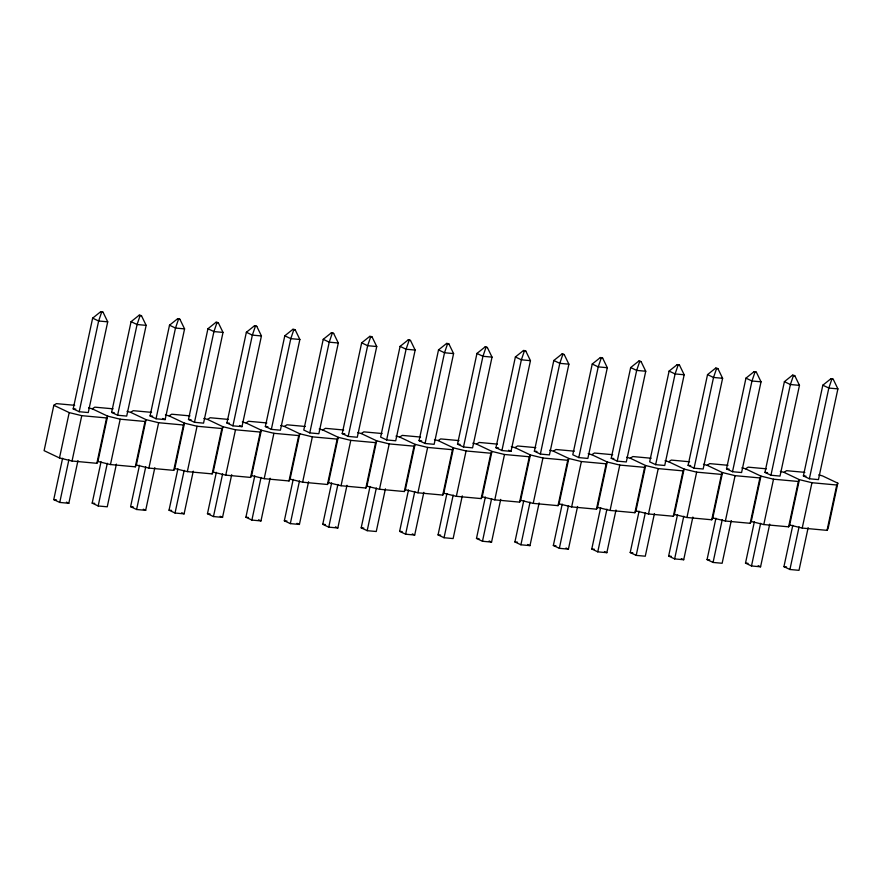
<?xml version="1.0" encoding="UTF-8"?>
<svg xmlns="http://www.w3.org/2000/svg" width="882" height="882" viewBox="0 0 882 882"><rect width="100%" height="100%" fill="white"/><g stroke="black" fill="none" stroke-linecap="round" stroke-linejoin="round"><path stroke-width="1.32" d="M74.683 405.301L56.393 403.625L53.824 405.301L44.1 450.658L59.48 457.956L72.037 461.021L96.855 463.304L97.913 461.484L107.637 416.128L92.257 408.829L88.575 407.848M59.48 457.956L69.204 412.6L53.824 405.301M77.969 460.58L68.818 503.28L59.744 502.442L53.747 499.598L62.611 458.232M73.195 408.873L92.643 318.148L100.746 311.666L102.136 311.798L103.062 312.239L107.714 321.831L88.266 412.555L79.193 411.718L73.195 408.873L75.786 409.116M59.744 502.442L68.895 459.743M79.193 411.718L98.641 320.993L101.662 312.107L103.062 312.239M72.037 461.021L81.761 415.665L106.579 417.947L107.637 416.128L120.195 419.193L145.012 421.475L146.07 419.656L158.628 422.721L183.445 425.003L184.503 423.184L197.061 426.249L221.867 428.531L222.925 426.712L235.494 429.777L260.3 432.059L261.359 430.24L273.916 433.305L298.733 435.587L299.792 433.779L312.349 436.844L337.167 439.115L338.225 437.307L350.782 440.372L375.6 442.643L376.658 440.835L389.216 443.9L414.022 446.171L415.08 444.363L427.638 447.428L452.455 449.71L453.513 447.891L466.071 450.956L490.888 453.238L491.947 451.419L504.504 454.484L529.321 456.766L530.38 454.947L542.937 458.012L567.743 460.294L568.802 458.475L581.37 461.54L606.177 463.822L607.235 462.003L619.792 465.068L644.61 467.35L645.668 465.542L658.226 468.607L683.043 470.878L684.101 469.07L696.659 472.135L721.476 474.406L722.534 472.598L735.092 475.663L759.898 477.934L760.957 476.126L773.514 479.191L798.331 481.473L799.39 479.654L811.947 482.719L836.764 485.001L837.823 483.182L822.443 475.883L818.761 474.902M96.855 463.304L106.579 417.947M116.402 464.108L107.251 506.808L98.167 505.97L92.18 503.126L101.044 461.771M111.628 412.401L131.076 321.676L139.18 315.194L140.569 315.326L141.495 315.767L146.147 325.359L126.699 416.084L117.615 415.246L111.628 412.401L114.219 412.644M98.167 505.97L107.317 463.282M117.615 415.246L137.074 324.521L140.095 315.635L141.495 315.767M97.913 461.484L110.471 464.549L120.195 419.193M110.471 464.549L135.288 466.832L145.012 421.475M135.288 466.832L136.346 465.023L146.07 419.656L130.69 412.357L127.008 411.376M154.835 467.636L145.673 510.336L136.6 509.498L130.602 506.654L139.477 465.299M150.061 415.929L169.509 325.204L177.613 318.733L179.002 318.854L179.917 319.295L184.581 328.887L165.132 419.612L156.048 418.774L150.061 415.929L152.652 416.172M136.6 509.498L145.75 466.81M156.048 418.774L175.496 328.049L178.528 319.163L179.917 319.295M136.346 465.023L148.904 468.088L158.628 422.721M148.904 468.088L173.721 470.36L183.445 425.003M173.721 470.36L174.779 468.551L184.503 423.184L169.112 415.885L165.43 414.915M193.257 471.164L184.106 513.864L175.033 513.026L169.035 510.182L177.91 468.827M188.483 419.457L207.943 328.732L216.035 322.261L217.435 322.382L218.35 322.823L223.014 332.415L203.555 423.139L194.481 422.302L188.483 419.457L191.085 419.7M175.033 513.026L184.184 470.338M194.481 422.302L213.929 331.577L216.961 322.691L218.35 322.823M174.779 468.551L187.337 471.616L197.061 426.249M187.337 471.616L212.143 473.888L221.867 428.531M212.143 473.888L213.201 472.079L222.925 426.712L207.546 419.413L203.863 418.443M231.69 474.703L222.54 517.392L213.466 516.554L207.468 513.71L216.333 472.355M226.917 422.985L246.365 332.271L254.468 325.789L255.868 325.91L256.783 326.351L261.436 335.943L241.988 426.668L232.914 425.83L226.917 422.985L229.507 423.228M213.466 516.554L222.617 473.866M232.914 425.83L252.362 335.116L255.394 326.219L256.783 326.351M213.201 472.079L225.759 475.144L235.494 429.777M225.759 475.144L250.576 477.416L260.3 432.059M250.576 477.416L251.635 475.607L261.359 430.24L245.979 422.941L242.296 421.971M270.124 478.231L260.973 520.92L251.888 520.082L245.902 517.238L254.766 475.883M265.35 426.524L284.798 335.799L292.901 329.317L294.29 329.449L295.216 329.879L299.869 339.471L280.421 430.195L271.347 429.369L265.35 426.524L267.941 426.756M251.888 520.082L261.05 477.394M271.347 429.369L290.795 338.644L293.816 329.747L295.216 329.879M251.635 475.607L264.192 478.672L273.916 433.305M264.192 478.672L289.009 480.955L298.733 435.587M289.009 480.955L290.068 479.135L299.792 433.779L284.412 426.469L280.73 425.499M308.557 481.759L299.406 524.448L290.321 523.621L284.335 520.777L293.199 479.411M323.231 339.327L303.783 430.052L309.769 432.897L318.854 433.724L338.302 342.999L333.639 333.407L332.723 332.977L331.334 332.845L323.231 339.327L329.218 342.172L338.302 342.999M290.321 523.621L299.472 480.922M309.769 432.897L329.218 342.172L332.249 333.286L333.639 333.407M290.068 479.135L302.625 482.2L312.349 436.844M302.625 482.2L327.442 484.483L337.167 439.115M327.442 484.483L328.501 482.663L338.225 437.307L322.845 429.997L319.163 429.027M346.99 485.287L337.828 527.976L328.754 527.149L322.757 524.305L331.632 482.939M342.216 433.58L361.664 342.855L369.767 336.373L371.157 336.505L372.072 336.935L376.735 346.527L357.287 437.252L348.203 436.425L342.216 433.58L344.807 433.812M328.754 527.149L337.905 484.45M348.203 436.425L367.651 345.7L370.683 336.814L372.072 336.935M328.501 482.663L341.058 485.728L350.782 440.372M341.058 485.728L365.865 488.011L375.6 442.643M365.865 488.011L366.923 486.191L376.658 440.835L361.267 433.536L357.585 432.555M385.412 488.815L376.261 531.504L367.188 530.677L361.19 527.833L370.054 486.467M400.086 346.383L380.638 437.108L386.636 439.953L395.709 440.78L415.157 350.066L410.505 340.463L409.59 340.033L408.19 339.901L400.086 346.383L406.084 349.228L415.157 350.066M367.188 530.677L376.338 487.978M386.636 439.953L406.084 349.228L409.116 340.342L410.505 340.463M366.923 486.191L379.492 489.256L389.216 443.9M379.492 489.256L404.298 491.539L414.022 446.171M404.298 491.539L405.356 489.719L415.08 444.363L399.7 437.064L396.018 436.083M423.845 492.343L414.694 535.043L405.621 534.205L399.623 531.361L408.487 489.995M419.071 440.636L438.519 349.911L446.623 343.429L448.012 343.561L448.938 344.002L453.591 353.594L434.142 444.319L425.069 443.481L419.071 440.636L421.662 440.879M405.621 534.205L414.772 491.506M425.069 443.481L444.517 352.756L447.549 343.87L448.938 344.002M405.356 489.719L417.914 492.784L427.638 447.428M417.914 492.784L442.731 495.067L452.455 449.71M442.731 495.067L443.789 493.247L453.513 447.891L438.133 440.592L434.451 439.611M462.278 495.871L453.127 538.571L444.043 537.733L438.056 534.889L446.92 493.534M457.504 444.164L476.953 353.439L485.056 346.957L486.445 347.089L487.371 347.53L492.024 357.122L472.576 447.847L463.491 447.009L457.504 444.164L460.095 444.407M444.043 537.733L453.194 495.045M463.491 447.009L482.95 356.284L485.971 347.398L487.371 347.53M443.789 493.247L456.347 496.312L466.071 450.956M456.347 496.312L481.164 498.595L490.888 453.238M481.164 498.595L482.222 496.787L491.947 451.419L476.567 444.12L472.884 443.139M500.711 499.399L491.561 542.099L482.476 541.261L476.489 538.417L485.354 497.062M495.938 447.692L515.386 356.967L523.489 350.496L524.878 350.617L525.793 351.058L530.457 360.65L511.009 451.375L501.924 450.537L495.938 447.692L498.528 447.935M482.476 541.261L491.627 498.573M501.924 450.537L521.372 359.812L524.404 350.926L525.793 351.058M482.222 496.787L494.78 499.851L504.504 454.484M494.78 499.851L519.597 502.123L529.321 456.766M519.597 502.123L520.656 500.315L530.38 454.947L514.989 447.648L511.306 446.667M539.134 502.927L529.983 545.627L520.909 544.789L514.912 541.945L523.787 500.59M534.36 451.22L553.819 360.495L561.922 354.024L563.311 354.145L564.226 354.586L568.89 364.178L549.431 454.903L540.357 454.065L534.36 451.22L536.962 451.463M520.909 544.789L530.06 502.101M540.357 454.065L559.805 363.34L562.837 354.454L564.226 354.586M520.656 500.315L533.213 503.379L542.937 458.012M533.213 503.379L558.019 505.651L567.743 460.294M558.019 505.651L559.078 503.843L568.802 458.475L553.422 451.176L549.74 450.206M577.567 506.466L568.416 549.155L559.342 548.317L553.345 545.473L562.209 504.118M592.241 364.034L572.793 454.748L578.79 457.593L587.864 458.431L607.312 367.706L602.66 358.114L601.745 357.673L600.344 357.552L592.241 364.034L598.239 366.879L607.312 367.706M559.342 548.317L568.493 505.629M578.79 457.593L598.239 366.879L601.27 357.982L602.66 358.114M559.078 503.843L571.646 506.907L581.37 461.54M571.646 506.907L596.452 509.179L606.177 463.822M596.452 509.179L597.511 507.37L607.235 462.003L591.855 454.704L588.173 453.734M616 509.994L606.849 552.683L597.764 551.845L591.778 549.001L600.642 507.646M611.226 458.287L630.674 367.562L638.777 361.08L640.167 361.212L641.093 361.642L645.745 371.234L626.297 461.959L617.224 461.132L611.226 458.287L613.817 458.519M597.764 551.845L606.926 509.157M617.224 461.132L636.672 370.407L639.693 361.51L641.093 361.642M597.511 507.37L610.068 510.435L619.792 465.068M610.068 510.435L634.886 512.718L644.61 467.35M634.886 512.718L635.944 510.899L645.668 465.542L630.288 458.232L626.606 457.262M654.433 513.522L645.282 556.211L636.198 555.384L630.211 552.54L639.075 511.174M669.107 371.09L649.659 461.815L655.646 464.66L664.73 465.487L684.178 374.762L679.515 365.17L678.6 364.74L677.211 364.608L669.107 371.09L675.094 373.935L684.178 374.762M636.198 555.384L645.348 512.685M655.646 464.66L675.094 373.935L678.126 365.049L679.515 365.17M635.944 510.899L648.502 513.963L658.226 468.607M648.502 513.963L673.319 516.246L683.043 470.878M673.319 516.246L674.377 514.427L684.101 469.07L668.721 461.76L665.039 460.79M692.866 517.05L683.704 559.739L674.631 558.912L668.633 556.068L677.508 514.702M688.092 465.343L707.54 374.618L715.644 368.136L717.033 368.268L717.948 368.698L722.612 378.29L703.163 469.015L694.079 468.188L688.092 465.343L690.683 465.575M674.631 558.912L683.782 516.213M694.079 468.188L713.527 377.463L716.559 368.577L717.948 368.698M674.377 514.427L686.935 517.491L696.659 472.135M686.935 517.491L711.752 519.774L721.476 474.406M711.752 519.774L712.799 517.955L722.534 472.598L707.144 465.299L703.461 464.318M731.288 520.578L722.138 563.267L713.064 562.44L707.066 559.596L715.93 518.23M726.514 468.871L745.963 378.146L754.066 371.664L755.466 371.796L756.381 372.226L761.034 381.829L741.586 472.543L732.512 471.716L726.514 468.871L729.116 469.103M713.064 562.44L722.215 519.741M732.512 471.716L751.96 380.991L754.992 372.105L756.381 372.226M712.799 517.955L725.368 521.019L735.092 475.663M725.368 521.019L750.174 523.302L759.898 477.934M750.174 523.302L751.232 521.483L760.957 476.126L745.577 468.827L741.894 467.846M769.721 524.106L760.571 566.806L751.497 565.968L745.499 563.124L754.364 521.758M764.948 472.399L784.396 381.674L792.499 375.192L793.888 375.324L794.814 375.765L799.467 385.357L780.019 476.082L770.945 475.244L764.948 472.399L767.538 472.642M751.497 565.968L760.648 523.269M770.945 475.244L790.393 384.519L793.425 375.633L794.814 375.765M751.232 521.483L763.79 524.547L773.514 479.191M763.79 524.547L788.607 526.83L798.331 481.473M788.607 526.83L789.666 525.01L799.39 479.654L784.01 472.355L780.327 471.374M808.155 527.634L799.004 570.334L789.919 569.496L783.933 566.652L792.797 525.297M803.381 475.927L822.829 385.202L830.932 378.72L832.321 378.852L833.247 379.293L837.9 388.885L818.452 479.61L809.367 478.772L803.381 475.927L805.972 476.17M789.919 569.496L799.081 526.808M809.367 478.772L828.826 388.047L831.847 379.161L833.247 379.293M789.666 525.01L802.223 528.075L811.947 482.719M802.223 528.075L827.04 530.358L836.764 485.001M837.823 483.182L828.099 528.55L827.04 530.358M92.257 408.829L94.826 407.153L113.105 408.829M130.69 412.357L133.259 410.681L151.539 412.357M169.112 415.885L171.692 414.209L189.972 415.885M207.546 419.413L210.114 417.737L228.405 419.413M245.979 422.941L248.548 421.265L266.838 422.952M284.412 426.469L286.981 424.793L305.26 426.48M322.845 429.997L325.414 428.321L343.693 430.008M361.267 433.536L363.836 431.86L382.127 433.536M399.7 437.064L402.269 435.388L420.56 437.064M438.133 440.592L440.702 438.916L458.982 440.592M476.567 444.12L479.135 442.444L497.415 444.12M514.989 447.648L517.569 445.972L535.848 447.648M553.422 451.176L555.991 449.5L574.281 451.176M591.855 454.704L594.424 453.028L612.714 454.704M630.288 458.232L632.857 456.556L651.137 458.243M668.721 461.76L671.29 460.084L689.57 461.771M707.144 465.299L709.723 463.623L728.003 465.299M745.577 468.827L748.145 467.151L766.436 468.827M784.01 472.355L786.579 470.679L804.858 472.355M107.714 321.831L98.641 320.993L92.643 318.148M146.147 325.359L137.074 324.521L131.076 321.676M184.581 328.887L175.496 328.049L169.509 325.204M223.014 332.415L213.929 331.577L207.943 328.732M261.436 335.943L252.362 335.116L246.365 332.271M299.869 339.471L290.795 338.644L284.798 335.799M376.735 346.527L367.651 345.7L361.664 342.855M453.591 353.594L444.517 352.756L438.519 349.911M492.024 357.122L482.95 356.284L476.953 353.439M530.457 360.65L521.372 359.812L515.386 356.967M568.89 364.178L559.805 363.34L553.819 360.495M645.745 371.234L636.672 370.407L630.674 367.562M722.612 378.29L713.527 377.463L707.54 374.618M761.034 381.829L751.96 380.991L745.963 378.146M799.467 385.357L790.393 384.519L784.396 381.674M837.9 388.885L828.826 388.047L822.829 385.202M53.747 499.598L56.338 499.84M92.18 503.126L94.771 503.368M130.602 506.654L133.204 506.896M169.035 510.182L171.637 510.424M207.468 513.71L210.059 513.952M245.902 517.238L248.492 517.48M284.335 520.777L286.926 521.008M322.757 524.305L325.359 524.536M361.19 527.833L363.781 528.064M399.623 531.361L402.214 531.603M438.056 534.889L440.647 535.131M476.489 538.417L479.08 538.659M514.912 541.945L517.514 542.187M553.345 545.473L555.936 545.715M591.778 549.001L594.369 549.243M630.211 552.54L632.802 552.771M668.633 556.068L671.235 556.299M707.066 559.596L709.657 559.827M745.499 563.124L748.09 563.355M783.933 566.652L786.524 566.894M69.204 412.6L81.761 415.665M830.932 378.72L831.847 379.161M792.499 375.192L793.425 375.633M754.066 371.664L754.992 372.105M715.644 368.136L716.559 368.577M677.211 364.608L678.126 365.049M638.777 361.08L639.693 361.51M600.344 357.552L601.27 357.982M561.922 354.024L562.837 354.454M523.489 350.496L524.404 350.926M485.056 346.957L485.971 347.398M446.623 343.429L447.549 343.87M408.19 339.901L409.116 340.342M369.767 336.373L370.683 336.814M331.334 332.845L332.249 333.286M292.901 329.317L293.816 329.747M254.468 325.789L255.394 326.219M758.178 565.66L760.571 566.806M508.605 450.239L511.009 451.375M216.035 322.261L216.961 322.691M177.613 318.733L178.528 319.163M681.312 558.604L683.704 559.739M139.18 315.194L140.095 315.635M100.746 311.666L101.662 312.107M604.446 551.548L606.849 552.683M566.024 548.02L568.416 549.155M527.59 544.492L529.983 545.627M489.157 540.964L491.561 542.099M239.595 425.532L241.988 426.668M412.302 533.897L414.694 535.043M162.729 418.476L165.132 419.612M335.436 526.841L337.828 527.976M297.002 523.313L299.406 524.448M258.569 519.785L260.973 520.92M220.147 516.257L222.54 517.392M181.714 512.729L184.106 513.864M143.281 509.201L145.673 510.336M66.415 502.134L68.818 503.28"/></g></svg>
